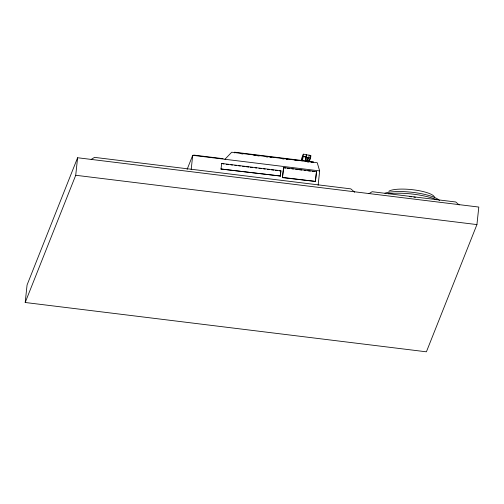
<?xml version="1.0" encoding="UTF-8"?>
<svg xmlns="http://www.w3.org/2000/svg" width="504" height="504" viewBox="0 0 504 504"><rect width="100%" height="100%" fill="white"/><g stroke="black" fill="none" stroke-linecap="round" stroke-linejoin="round"><path stroke-width="0.76" d="M25.2 302.494L27.071 284.968L77.597 157.746L478.8 207.062L476.929 224.589L426.403 351.811L25.2 302.494L75.726 175.272L77.597 157.746M191.18 169.646L192.711 155.314L319.656 170.913L318.125 185.252M221.017 169.01L221.684 163.46L280.898 170.736L280.331 176.022L221.017 169.01L280.331 176.022M234.454 152.945L234.53 152.189L313.482 161.897L313.406 162.647M280.224 176.293L280.898 170.736M282.442 177.647L283.601 167.567L316.493 171.612L315.447 181.421L282.442 177.647L283.601 167.567M301.757 160.808L301.909 159.384M302.413 160.196L302.721 157.349M302.545 160.908L303.005 156.631L306.117 157.015L305.663 161.286M303.32 154.186L301.833 157.928L301.594 160.19L303.074 156.448L303.32 154.186L306.432 154.571L305.682 159.157M306.432 154.571L306.092 157.084L310.603 157.985L309.588 160.549L305.5 160.43M305.701 159.85L307.736 160.102L307.976 157.834L305.947 157.588M308.895 157.431L309.135 155.169L306.331 154.822M309.588 160.549L309.828 158.281M310.603 157.985L310.848 155.723L309.135 155.169M315.34 181.692L316.493 171.612M187.104 169.432L192.711 155.314M221.684 163.46L223.915 164.014M307.736 160.102L308.543 158.067L305.834 157.733M310.338 157.002L310.848 155.723M224.942 159.27L231.72 152.221L317.249 162.735L319.656 170.913M91.192 159.415L94.538 157.368L350.834 188.874L354.64 192.207M368.997 193.637L372.135 191.715L455.767 201.997L459.163 204.971M303.074 156.448L306.193 156.832M241.416 153.802L242.966 153.991M253.802 155.327L255.352 155.516M257.676 155.799L259.22 155.988M266.188 156.845L267.737 157.034M270.056 157.324L271.606 157.513M282.442 158.842L283.991 159.037M286.31 159.321L287.86 159.51M294.827 160.367L296.377 160.555M307.213 161.891L308.757 162.08M311.081 162.364L312.631 162.553M193.656 155.068L223.07 158.678M283.494 167.838L285.787 168.122M287.318 168.311L289.611 168.594M291.911 168.871L293.435 169.061M295.735 169.344L298.028 169.627M299.559 169.817L301.852 170.094M304.151 170.377L305.676 170.566M307.976 170.85L310.269 171.133M312.562 171.41L314.093 171.599M226.252 164.304L228.589 164.594M230.927 164.877L232.489 165.073M234.826 165.356L236.382 165.551M238.72 165.835L240.276 166.03M242.613 166.314L244.95 166.603M246.513 166.792L248.85 167.082M250.406 167.271L252.743 167.561M255.081 167.851L256.637 168.04M258.974 168.33L261.311 168.613M263.649 168.903L265.211 169.092M267.548 169.382L269.104 169.571M271.442 169.861L273.779 170.144M275.335 170.339L277.673 170.623M279.235 170.818L280.791 171.007M282.549 177.383L315.447 181.421M75.726 175.272L476.929 224.589M388.811 191.268A23.524 5.613 6.1 0 1 414.137 189.907A23.524 5.613 6.1 0 1 434.511 197.297M384.905 193.183A29.736 7.094 6.1 0 1 414.767 192.61A29.736 7.094 6.1 0 1 439.469 200.504M409.273 196.566A32.527 7.755 6.1 0 1 411.592 196.806M413.872 197.083A32.527 7.755 6.1 0 1 415.397 197.284M388.193 193.75A32.527 7.755 6.1 0 1 436.798 199.779"/></g></svg>
